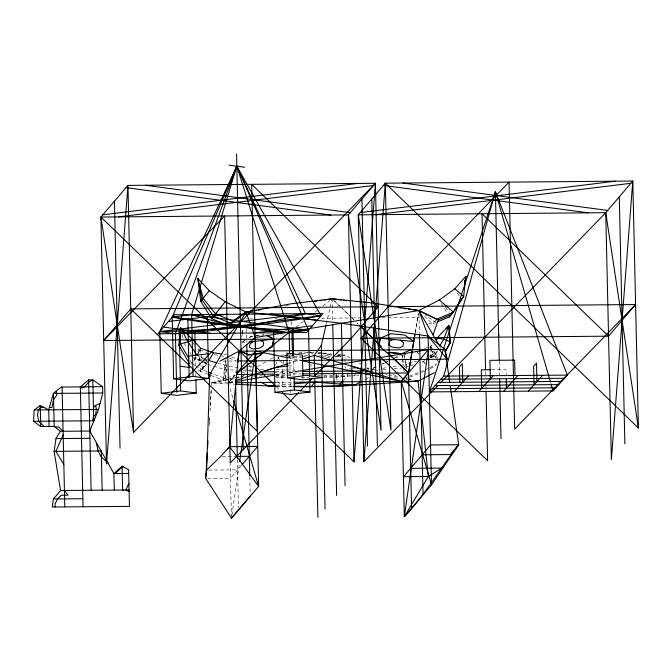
<?xml version="1.0" encoding="UTF-8"?>
<svg xmlns="http://www.w3.org/2000/svg" width="672" height="672" viewBox="0 0 672 672"><rect width="100%" height="100%" fill="white"/><g stroke="black" fill="none" stroke-linecap="round" stroke-linejoin="round"><path stroke-width="0.5" stroke-dasharray="3.36 2.52" d="M430.172 357.58L430.391 349.356M430.416 348.331L430.475 346.273L432.877 343.266M209.177 425.502L209.656 417.203M210.017 410.978L211.26 389.189L210 408.895M228.572 379.218L223.524 380.335L224.171 369.482L226.195 357.79M209.16 422.386L209.488 417.203M292.656 386.837L283.231 386.912L281.912 377.79L282.811 367.702M283.164 363.661L283.609 358.621M210.983 375.413L223.524 380.335L226.246 357.798M226.85 363.821L225.07 378.521L223.524 380.335M231.932 515.054L239.366 463.487M415.145 333.043L418.37 313.589L415.254 332.178M235.771 372.422L236.116 370.373M241.861 336.58L242.206 334.53M242.382 333.505L243.256 328.39M242.29 333.673L243.188 328.516M226.758 368.777L225.07 378.521L212.738 373.808M326.281 324.097L331.943 299.804M275.579 365.24L277.292 360.528M277.628 359.587L278.662 356.765M431.483 350.204L429.929 347.642L430.475 346.273L433.213 350.162M190.814 364.274L191.663 362.502M193.981 360.326L195.863 356.882M367.802 370.028L368.768 368.256L365.224 366.307M206.8 360.898L200.374 371.246L195.384 368.206M436.447 351.523L434.305 356.009L430.618 357.848M197.845 351.33L198.87 349.633L196.241 346.626M194.132 360.402L196.174 357.017M437.59 350.96L434.305 356.009L429.786 358.016M207.9 361.276L202.306 369.818L200.374 371.246L207.127 373.901M206.48 363.93L202.306 369.818L196.35 366.299M229.051 382.057L235.418 374.464M429.929 347.642L432.499 344.585M213.629 366.148L224.171 369.482L226.489 366.761M229.068 382.057L234.906 375.228M241.492 465.326L230.446 478.204L231.487 518.146M435.809 320.048L432.466 323.954L428.644 323.593M404.082 367.03L406.409 364.308L416.212 361.2M407.585 376.942L406.039 378.756L408.853 377.622M343.283 380.57L347.491 376.169L350.633 376.009M296.092 326.995L303.475 321.224M314.807 312.371L319.872 308.406M323.081 305.903L329.717 300.712M185.237 343.316L184.422 343.946L187.169 348.104M201.264 361.645L205.01 363.418L205.976 362.704L202.188 360.94M430.307 368.752L436.8 364.577M429.895 367.861L436.489 363.712M249.446 337.478L251.202 336.386L260.971 335.252M249.48 337.546L251.236 336.462L255.175 335.95M257.746 366.643L265.818 361.948M270.304 359.335L273 357.773M365.492 379.277L369.121 377.303M430.072 356.11L435.406 353.279L437.833 357.924M425.082 360.612L421.252 362.174M429.946 357.622L434.582 355.328L429.702 357.185M323.518 377.429L336.706 377.32L341.166 375.152M372.91 368.248L374.774 367.349M382.234 363.77L384.098 362.88M385.031 362.426L387.828 361.091M394.355 357.958L399.949 355.27M429.727 355.992L435.406 353.279L433.759 350.944M372.96 368.39L377.664 366.282M382.376 364.165L384.258 363.325M385.199 362.897L388.021 361.637M395.548 358.252L402.133 355.295L402.62 358.226M436.355 320.821L434.473 321.611L425.443 315.185M436.237 322.375L432.466 323.954L423.167 314.756M409.525 376.152L419.227 372.204M420.193 371.809L424.074 370.23M425.048 369.835L427.955 368.651M409.794 377.244L421.05 372.691M421.982 372.305L425.737 370.793M424.628 348.44L428.526 346.996M226.489 378.067L211.621 382.956L211.487 385.031L210.748 379.285M227.48 377.74L235.418 375.127M242.357 372.842L251.278 369.911M229.404 382.494L234.368 380.89M405.3 367.298L413.28 364.736M287.692 363.737L300.518 359.722M341.872 355.942L344.845 355.093L350.162 358.016M226.699 379.621L211.621 382.956L226.279 383.737M227.699 379.394L234.738 377.84M235.738 377.614L239.761 376.723M240.769 376.505L244.784 375.614M229.58 378.991L245.725 375.413M284.651 355.572L290.648 354.388M298.645 352.8L302.644 352.002M239.417 377.681L211.621 382.956L228.413 382.813M404.166 354.908L406.207 354.522M366.736 368.626L368.768 368.256L363.619 368.458M372.464 370.054L374.522 369.709M382.746 368.315L387.895 367.441M393.036 366.576L399.21 365.526M400.235 365.35L406.409 364.308L406.862 369.172M229.446 382.645L234.604 381.788M275.848 374.934L285.13 373.388M289.246 372.7L301.619 370.642M285.155 306.004L289.271 305.374M335.244 357.034L340.88 356.227L336.848 355.505M284.852 355.908L291.043 355.051M301.358 353.632L310.649 352.346L313.757 352.598M256.158 335.815L264.029 334.782M287.692 365.996L293.824 365.24M261.946 335.135L263.903 334.908M241.718 342.838L247.909 342.124M336.344 374.296L336.706 377.32L340.628 376.9M341.611 376.79L347.491 376.169L347.416 372.128M280.711 355.278L288.968 354.472M298.259 353.564L310.649 352.346L313.664 352.733M382.746 369.642L387.887 369.214M394.052 368.701L401.251 368.105M276.478 385.258L293.068 383.88M351.674 375.95L358.999 375.581M316.21 370.272L318.268 370.196M349.188 369.012L352.279 368.894M353.312 368.852L355.37 368.777M273.882 372.733L285.264 372.372M289.405 372.238L301.829 371.843M246.196 318.889L249.295 318.856M250.328 318.847L252.386 318.83M275.108 318.637L277.175 318.62M321.342 318.234L351.053 317.982M352.078 317.974L361.301 317.89M381.856 317.713L387.022 317.671M388.046 317.663L419.034 317.394M284.861 355.614L296.234 355.513M304.508 355.446L308.65 355.404M318.99 355.32L331.397 355.211M337.604 355.16L342.779 355.11M287.994 356.681L301.468 356.572M302.509 356.563L305.617 356.53M322.216 356.387L330.506 356.32M334.656 356.278L340.88 356.227L336.848 355.706M287.75 357.571L301.921 357.454M326.214 357.244L331.271 357.202M223.003 361.116L236.107 360.998M288.456 360.553L300.787 360.444M491.602 369.751L506.033 369.634L506.15 374.783M275.31 371.708L301.157 371.49M275.839 374.119L286.121 374.027M287.146 374.018L301.493 373.892M253.89 375.875L262.223 375.799M275.755 375.682L286.171 375.598M287.213 375.589L291.379 375.547M317.419 375.329L322.627 375.278M323.669 375.27L352.825 375.018M353.867 375.01L359.075 374.968M275.024 376.79L286.406 376.69M323.677 376.37L347.491 376.169M275.94 377.135L285.97 377.756M301.19 377.622L309.313 377.555M229.454 382.805L234.662 382.763M276.31 382.402L292.975 382.259M222.247 456.523L234.738 456.414M208.69 470.098L237.586 469.854M207.732 478.397L230.446 478.204L230.135 463.529M276.419 386.047L292.891 386.257M260.484 369.407L265.65 369.516M275.965 369.734L285.256 369.928M286.289 369.953L301.77 370.28M253.739 376.102L259.804 376.328M227.329 383.788L234.662 384.174M224.171 369.482L235.687 370.205M243.02 370.658L258.728 371.641M276.209 386.459L283.231 386.912L276.62 380.419M317.898 352.926L331.372 354.01M337.588 354.514L340.696 354.766M341.737 354.841L344.845 355.093L344.938 358.21M317.696 353.254L319.712 353.514M320.72 353.64L331.808 355.06M394.304 377.79L399.47 378.521M405.661 379.411L407.728 379.705M223.793 354.354L226.884 354.841M229.303 366.206L239.484 367.962M244.566 368.844L252.714 370.255M214.528 354.698L219.458 355.58M220.441 355.757L225.372 356.639M318.704 352.246L321.728 352.792M322.736 352.968L331.808 354.598M385.585 374.606L387.694 375.052M388.626 375.228L398.908 377.32M407.912 379.126L410.953 379.739M288.288 357.857L300.56 360.41M370.784 368.785L377.824 370.633M392.91 374.59L397.942 375.908M403.973 377.488L406.997 378.277M407.996 378.538L412.02 379.596M217.577 363.073L227.27 365.854M202.213 359.612L194.628 357.395L201.247 360.494M203.162 359.89L206.951 360.998M205.01 363.418L206.926 364.031M207.883 364.333L212.671 365.845M199.844 349.986L206.682 352.422M200.34 360.57L193.771 358.084L200.332 361.2M204.095 361.998L205.976 362.704L200.374 371.246L199.298 355.816M207.052 371.633L202.306 369.818L201.894 364.686M229.244 358.033L235.956 360.872M248.438 366.156L252.277 367.777M203.473 358.151L197.19 355.328L203.44 358.798M204.372 358.554L207.068 359.764M231.58 356.824L237.09 359.554M249.026 365.467L251.773 366.828M359.024 362.897L364.342 365.82M275.562 374.279L281.912 377.79M204.33 359.293L207.01 360.78M192.1 363.779L195.502 365.795M310.649 352.346L312.799 354.194M276.402 386.828L280.165 390.474M353.926 319.906L351.674 317.722L353.884 319.88M358.428 324.274L356.933 322.82L358.378 324.248M192.956 342.854L195.586 345.87M445.376 307.264L449.4 312.094M425.116 363.854L423.242 361.536L423.444 360.83L425.258 363.367M277.78 357.235L279.569 359.554M280.174 360.326L282.559 363.426M418.606 354.077L417.396 352.388L418.463 354.052M435.406 357.563L430.903 349.499M437.598 360.671L439.236 363.006M189.924 352.262L191.57 354.757M430.475 346.273L433.062 350.54M433.574 351.397L437.716 358.226M431.995 351.053L436.136 357.882M436.649 358.739L438.203 361.301M457.498 293.152L459.614 296.68M441.462 303.559L447.292 313.303M189.983 360.192L191.57 362.88M439.866 346.559L440.916 348.365M345.106 366.517L345.878 368.382M230.16 388.794L232.772 397.757M403.687 353.48L404.922 358.403M405.174 359.386L406.409 364.308M403.561 368.92L404.3 371.868M182.297 334.925L183.246 338.932M404.006 355.438L404.821 360.326M404.981 361.301L406.283 369.121M402.78 359.209L403.922 366.047M336.706 377.32L337.025 380.36M402.133 355.295L402.402 358.21M402.494 359.184L403.04 365.022M200.659 349.289L200.987 353.396M201.071 354.421L201.566 360.578M344.971 359.251L345.064 362.368M499.246 361.301L499.548 374.9M485.596 371.776L485.738 378.059M485.932 386.434L486.024 390.617M418.967 314.446L419.395 333.446M332.178 298.788L332.682 321.216M310.901 363.636L310.993 367.542M302.921 376.782L302.963 378.84M293.588 354.95L294.05 375.53M291.707 321.569L291.824 326.693M292.471 355.387L292.589 360.511M289.657 354.648L290.153 376.622M290.178 377.672L290.531 393.364M246.422 328.919L246.725 342.208M249.774 476.776L250.194 495.214M237.35 459.48L238.442 507.755M195.409 356.992L195.636 367.282M195.779 373.456L195.896 378.596M245.07 340.217L241.567 342.409L245.087 340.25M341.174 307.524L332.926 299.519L341.158 307.516M350.927 316.991L341.93 308.255L350.893 316.974"/><path stroke-width="1.01" d="M236.762 327.986L228.875 325.618L211.655 318.696L200.752 301.291L197.786 278.376L209.236 290.632L225.17 301.728L246.036 312.01L255.259 337.529L258.636 486.394L231.487 518.146L205.674 478.414L206.623 470.114L209.656 374.69L245.524 312.892M114.29 490.098L113.921 473.55L89.771 431.046L60.32 431.298L54.18 426.384L40.723 426.502L33.6 421.294L34.188 409.97L40.244 405.535L48.712 409.844L49.09 426.434M205.674 478.414L207.287 452.474M207.547 448.325L208.001 441.059M436.993 339.226L437.077 337.991L448.837 325.592L450.307 342.955L445.276 352.069M282.425 392.658L353.984 461.891L375.421 183.271L127.949 185.405L100.901 217.039L106.512 464.024L127.949 185.405L133.552 432.39L375.421 183.271L381.024 430.248L348.373 214.906L375.421 183.271M363.88 461.798L385.325 183.187L632.797 181.045L638.4 428.03L385.325 183.187L358.277 214.822L363.88 461.798L438.186 385.266M227.682 448.963L229.622 446.687L238.988 351.204L255.259 337.529L418.874 310.514L439.345 300.014L454.843 288.75L465.814 276.368L463.68 296.428L453.415 312.161L449.408 316.848L437.178 321.98M189.336 363.35L178.819 345.299L180.65 327.911L193.276 340.091L200.575 348.264L213.494 352.733L221.735 354.026M239.66 461.42L255.562 351.061L287.272 357.647M450.19 385.678L458.674 444.713C439.958 468.25 425.317 494.894 404.326 516.659L428.408 349.566L302.652 370.474M128.696 473.424L113.921 473.55L122.069 466.25L128.604 469.686L129.436 506.36L52.231 507.024L53.441 498.985L60.581 490.493L54.104 451.366L55.986 438.589L60.32 431.298M464.688 283.534L465.814 276.368L465.41 278.368M266.86 335.034L273.714 339.125L272.479 346.718L261.937 353.203L248.262 354.782L239.459 350.54M411.6 508.309L408.534 372.968L414.91 334.244M410.693 468.359L441.655 468.09L428.333 476.49L403.561 476.708L430.567 444.956L458.674 444.713L431.474 484.907L404.326 516.659L401.26 381.326L408.534 372.968L414.977 334.06M237.51 362.183L239.501 350.666L248.329 355.001L262.718 353.178L236.25 373.825L291.169 330.842M464.612 282.358L465.007 280.358M272.311 345.584L273.714 339.125L266.65 335.664M92.61 420.79L93.643 416.312L95.668 414.422L96.323 409.433L95.953 406.652L93.425 406.669L100.12 403.326M325.046 509.057L321.334 345.349L326.046 325.105M89.771 431.046L98.574 409.416L102.74 392.977L102.598 386.694L92.82 379.932L88.612 379.966L80.338 386.887L83.059 506.764M429.391 391.902L443.738 376.076L495.398 191.755L567.386 375.11L553.039 390.936L429.391 391.902L495.398 191.755L550.418 381.889M48.712 409.844L53.432 393.406L61.362 387.055L102.598 386.694M207.253 316.722L208.656 378.462L193.066 376.379L191.663 314.63L236.838 166.202L320.998 315.739L175.409 333.648L159.827 331.565L161.23 393.305L176.812 395.396L196.224 393.011L195.922 379.63M433.045 334.849L438.304 319.906L418.874 310.514L373.254 303.064L332.178 298.788L291.304 303.769L246.036 312.01L232.882 320.93L228.875 325.618L246.036 312.01L256.334 310.43M176.744 392.255L175.409 333.648L236.838 166.202L305.407 313.656L320.998 315.739A1427.135 1213.582 -79.5 0 1 159.827 331.565L236.838 166.202L308.566 330.28L309.607 376.328M450.307 342.955L448.837 325.592L443.78 339.234L439.589 346.256M208.656 378.462L189.244 380.856L173.653 378.764L172.259 317.024L236.838 166.202L289.153 332.665L289.632 353.598M63.16 434.902L55.885 451.349L63.832 464.444M128.915 483.311L125.84 490.006L129.1 491.534M200.575 348.264L197.19 355.328L187.673 341.443L180.65 327.911L180.44 344.047L188.916 358.394M445.091 351.674L450.4 341.712L443.78 339.234L437.077 337.991L435.876 339.494M213.494 352.733L208.866 360.562L216.611 362.796M404.326 516.659L428.333 476.49L418.06 381.175L434.297 372.75M453.617 311.178L451.416 314.504L438.236 320.032M454.726 309.515L462.445 297.872M449.408 316.848L452.222 312.682M321.334 345.349L314.236 355.421L314.706 376.236M209.236 290.632L200.752 301.291L203.364 298.007M225.17 301.728L211.655 318.696L215.519 313.849M416.044 380.654L418.06 381.175L354.614 385.199L314.84 382.066L311.422 386.492L310.456 386.677M301.812 360.436L447.208 359.176L444.982 349.423L428.098 336.042L341.368 323.257L246.036 312.01L230.874 323.274L213.662 316.352L201.986 299.838L203.196 298.309M213.662 316.352L216.216 313.102M231.487 518.146L250.219 496.238M351.179 338.394L103.706 340.536L130.754 308.893L378.227 306.76L351.179 338.394L314.026 376.664M236.233 373.666L255.562 351.061M242.147 464.579L257.729 446.443L229.622 446.687L220.567 456.54L206.623 470.114M486.049 391.658L487.62 460.732L361.082 338.31L388.122 306.676L509.057 182.112L514.66 429.097L635.594 304.542L388.122 306.676M461.202 299.317L463.68 296.428L454.843 288.75M428.408 349.566L401.26 381.326L431.474 484.907L428.098 336.042L418.874 310.514L412.658 309.674M440.378 383.015L605.749 212.68L632.797 181.045L611.352 459.665L605.749 212.68L358.277 214.822L390.928 430.164L385.325 183.187M450.257 454.558L458.674 444.713M361.082 338.31L608.555 336.176L635.594 304.542M446.2 328.625L448.837 325.592M454.121 391.709L468.468 375.883M478.85 391.516L493.198 375.69M503.58 391.322L517.927 375.497M528.31 391.129L542.657 375.304M339.78 384.241L342.586 381.301M103.706 340.536L224.641 215.972L230.244 462.958L298.729 392.423M300.182 390.919L312.564 378.168M115.164 473.542L122.094 467.107L123.144 466.813M178.819 345.299L180.44 344.047L193.276 340.091M253.781 341.435L250.06 343.728L249.48 347.29L252.68 349.012L259.392 348.23L263.113 345.937L263.735 342.149L260.618 340.645M293.698 386.82L337.672 386.442L354.614 385.199L361.872 381.251M219.929 361.141L238.988 351.204L444.982 349.423L449.744 382.57M393.431 339.503L389.642 341.09L389.012 344.946L392.171 347.214L399.126 347.886L402.923 346.29L403.511 342.678L400.252 340.158M359.932 325.727L379.436 344.66L380.125 338.209L413.7 341.46L404.754 335.059L390.852 333.715L380.125 338.209L378.865 345.92L386.702 352.464L401.713 353.674L412.44 349.171M235.36 380.57L277.981 366.778M287.692 363.737L261.87 371.826L274.277 371.717M302.434 359.117L314.236 355.421L370.373 371.549M235.637 381.612L274.814 375.102M258.392 310.111L260.45 309.792M314.815 301.451L316.856 301.14M319.922 300.67L321.964 300.359M324.005 300.048L332.178 298.788L341.426 300.04M43.688 407.291L40.295 407.728L38.464 409.937L37.531 414.809L38.724 421.252L44.125 426.476M102.816 214.805L357.924 183.422M118.406 216.888L373.514 185.506M360.192 212.579L615.3 181.196M375.774 214.67L630.882 183.288M172.259 317.024L191.663 314.63L308.566 330.28L289.153 332.665L172.259 317.024A1427.135 1021.835 81.3 0 0 308.566 330.28M168.428 321.493L226.666 314.336M159.827 331.565L305.407 313.656A1427.135 980.087 -84.4 0 1 175.409 333.648M254.159 332.968L312.388 325.802M188.681 356.16L208.093 353.766M173.653 378.764L193.066 376.379M274.411 367.626L287.692 365.996M161.23 393.305L180.634 390.919L196.224 393.011M287.398 377.79L306.81 375.396L322.4 377.488L302.988 379.873L287.398 377.79L286.843 353.086L302.425 355.177L302.896 375.757M273.571 330.582L274.966 392.33L294.378 389.936L309.968 392.028L309.658 378.42M309.968 392.028L290.556 394.414L274.966 392.33M248.942 341.998L273.714 339.125M235.712 384.233L268.178 385.946L275.436 385.342M294.101 383.788L314.84 382.066M354.614 385.199L311.422 386.492L293.916 386.266M133.552 432.39L100.901 217.039L348.373 214.906L353.984 461.891M229.858 324.803L239.274 324.727M237.115 360.99L287.423 360.562M490.577 369.76L481.303 369.827L481.723 388.349M303.223 371.465L367.315 370.919M236.586 374.455L274.806 374.128M302.518 373.884L408.534 372.968L387.568 352.607M443.738 376.076L567.386 375.11M440.874 379.243L564.514 378.277M235.704 382.754L275.268 382.41M294.017 382.25L418.06 381.175L416.027 380.764M438.001 382.41L561.649 381.444M80.363 387.887L82.891 387.862L84.554 386.854L88.662 382.192L92.82 379.932L93.744 420.773L33.6 421.294M435.137 385.568L558.776 384.611M432.264 388.735L555.904 387.778M102.74 392.977L53.432 393.406L54.18 426.384M49.375 407.534L51.904 407.509L53.575 399.706L56.918 394.909L55.969 391.373M34.188 409.97L98.574 409.416M54.928 426.98L58.699 426.947L63.076 431.273M55.986 438.589L89.939 438.295M54.104 451.366L101.254 450.954L102.144 490.207M235.78 456.406L249.312 456.288M422.15 454.801L450.895 454.549M129.066 489.972L60.581 490.493M53.441 498.985L82.883 498.733M123.505 490.157L122.615 490.165L122.069 466.25M260.753 382.124L268.178 385.946L275.386 386.039M268.178 385.946L275.201 386.4M389.911 352.414L401.713 353.674M402.822 183.036L607.664 210.445M383.41 185.422L588.252 212.831M229.043 165.152L244.633 167.244M145.446 185.254L350.288 212.671M126.034 187.639L330.876 215.057M270.413 313.958L317.176 320.216M163.649 327.088L210.412 333.346M180.079 366.223L189.428 367.475M343.484 300.317L346.567 300.737M399.193 307.852L401.26 308.129M403.334 308.414L406.442 308.834M408.517 309.112L410.592 309.397M414.96 380.738L418.06 381.175M301.585 360.62L401.26 381.326L350.986 366.148M208.001 371.994L211.789 373.447M208.093 374.279L210.025 375.035M232.882 320.93L215.67 314.009L203.23 298.393L197.786 278.376L201.986 299.838M438.816 344.761L418.874 310.514L436.481 319.267L453.415 312.161L439.345 300.014M108.058 463.084L101.17 456.817L98.053 450.988L96.256 442.285M608.555 336.176L482.009 213.755L485.554 369.684M378.227 306.76L251.689 184.338L257.292 431.323L130.754 308.893M387.702 352.825L408.534 372.968M100.901 217.039L274.898 385.375M359.873 325.702L381.578 346.794M418.874 310.514L420.311 311.926M428.098 336.042L447.208 359.176L446.158 357.378M183.238 331.069L180.65 327.911L181.121 329.91M64.42 490.476L68.006 495.188L61.278 495.247L57.574 498.952L55.054 503.849L55.129 506.999M229.622 446.687L258.636 486.394L233.646 400.739M550.998 383.897L553.039 390.936M209.656 374.69L210.092 376.53M605.749 212.68L638.4 428.03M619.273 196.862L624.876 443.848M536.92 381.637L536.5 363.115L533.627 366.282L534.047 384.804M514.987 375.581L514.634 360.142L489.913 360.335L490.333 378.857M506.243 378.899L506.453 388.156M498.851 334.782L498.859 335.404M495.398 191.755L499.22 360.251M499.649 379.092L501.001 438.74M462.731 382.217L462.311 363.695L459.438 366.853L459.791 382.292M419.42 334.488L423.058 494.752M371.801 199.004L377.404 445.981M373.825 328.037L374.548 359.806M361.897 199.088L367.508 446.065M341.368 323.257L345.055 485.646M332.749 324.29L336.638 495.491M314.748 378.176L317.906 517.406M292.984 328.196L293.588 354.95M294.101 377.588L294.378 389.936M291.917 330.792L292.446 354.362M246.767 344.291L249.757 475.751M236.561 153.854L243.272 449.812M235.536 379.646L237.325 458.447M194.821 331.262L195.384 355.958M187.841 319.108L189.176 377.765M179.239 329.179L180.634 390.919M114.425 201.222L120.036 448.207M88.612 379.966L91.115 490.3M62.076 387.047L64.798 506.915M40.244 405.535L40.723 426.502M229.664 441.512L229.799 447.804M289.153 332.665A1427.135 729.347 84.4 0 1 191.663 314.63M174.166 314.782L157.912 333.799L306.65 332.514L322.913 313.505L174.166 314.782"/></g></svg>
